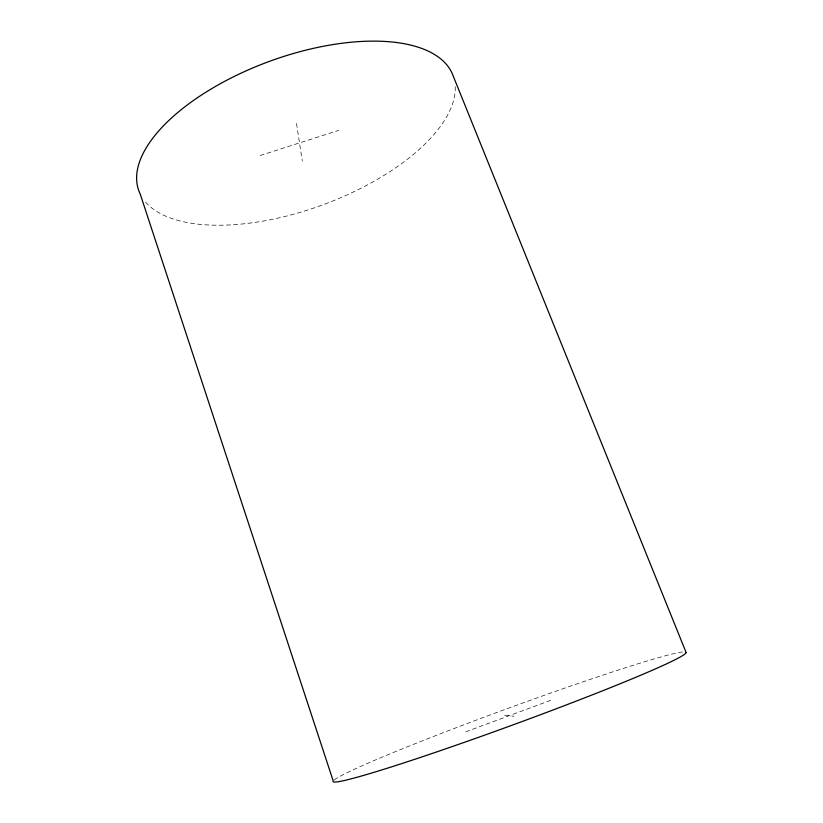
<?xml version="1.0" encoding="UTF-8"?>
<svg xmlns="http://www.w3.org/2000/svg" width="823" height="823" viewBox="0 0 823 823"><rect width="100%" height="100%" fill="white"/><g stroke="black" fill="none" stroke-linecap="round" stroke-linejoin="round"><path stroke-width="0.62" stroke-dasharray="4.12 3.09" d="M465.684 731.832L552.284 699.735M260.109 155.516L338.665 130.394M504.633 715.228L513.984 716.277M296.517 123.429L302.308 161.123M455.232 86.662A167.326 76.539 -20.1 0 1 321.649 205.277A167.326 76.539 -20.1 0 1 143.891 199.979M334.107 780.009A187.973 8.611 -20.1 0 1 505.589 709.251A187.973 8.611 -20.1 0 1 683.995 651.867"/><path stroke-width="1.23" d="M686.125 652.526L452.043 73.154A167.326 76.539 -20.1 0 0 263.298 63.68A167.326 76.539 -20.1 0 0 140.167 193.889L333.212 780.934A187.973 8.611 -20.1 0 0 505.394 727.655A187.973 8.611 -20.1 0 0 686.125 652.526"/></g></svg>
